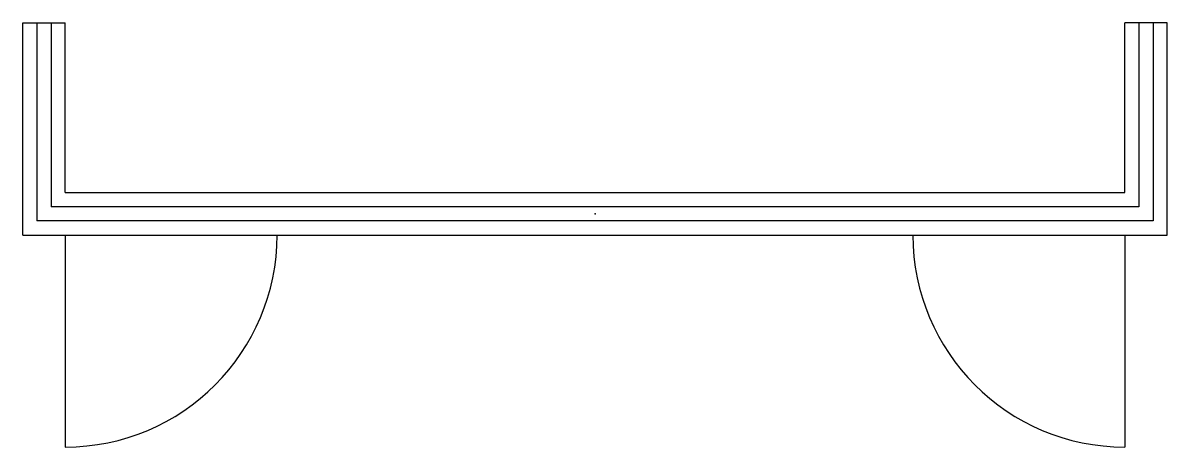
# Model space of a CAD drawing. Header units: millimetres. Extents: x -1350 to 1350, y -550 to 450.
import ezdxf

# ---------------------------------------------------------------- set-up
doc = ezdxf.new("R2010")
doc.units = ezdxf.units.MM
doc.layers.add('Sunac_Gridline_Glass', color=134, linetype='Continuous')
doc.layers.add('Sunac_Gridline_Glass_Open', color=134, linetype='Continuous')

msp = doc.modelspace()

# ---------------------------------------------------------------- linework, layer by layer
msp.add_point((0, 0))
at = {"layer": 'Sunac_Gridline_Glass'}
for p, q in [((-1350, -50), (-1350, 450)), ((-1350, 450), (-1250, 450)), ((-1316.7, 450), (-1316.7, -16.7)), ((-1283.3, 450), (-1283.3, 16.7)), ((-1250, 50), (-1250, 450)), ((1250, 50), (1250, 450)), ((1350, 450), (1250, 450)), ((1283.3, 450), (1283.3, 16.7)), ((1316.7, 450), (1316.7, -16.7)), ((1350, -50), (1350, 450)), ((-1350, -50), (-1350, 50)), ((-1250, 50), (1250, 50)), ((1350, -50), (1350, 50)), ((1283.3, 16.7), (-1283.3, 16.7)), ((1316.7, -16.7), (-1316.7, -16.7)), ((-1350, -50), (1350, -50))]:
    msp.add_line(p, q, dxfattribs=at)
at = {"layer": 'Sunac_Gridline_Glass_Open'}
for p, q in [((-1250, -50), (-1250, -550)), ((1250, -50), (1250, -550))]:
    msp.add_line(p, q, dxfattribs=at)
for centre, start, end in [((-1250, -50), 270, 0), ((1250, -50), 180, 270)]:
    msp.add_arc(centre, 500, start, end, dxfattribs=at)

doc.saveas('drawing.dxf')
